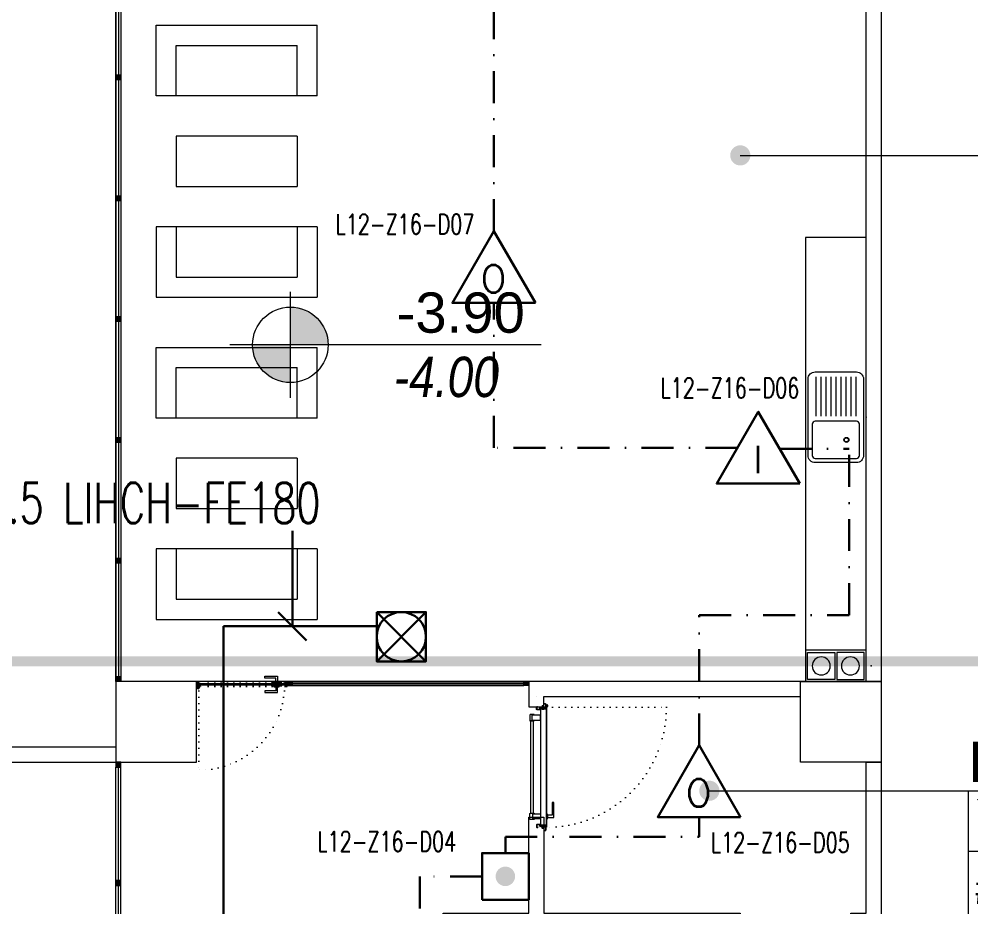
# Model space of a CAD drawing. Header units: metres. Extents: x -19121 to 152404, y -12107 to 29421.
# Drawn here: x 89964 to 90909, y 3056 to 3938 of the extents above; entities that cross this region are included whole.
import ezdxf
from ezdxf.enums import TextEntityAlignment as Align

# ---------------------------------------------------------------- set-up
doc = ezdxf.new("R2010")
doc.units = ezdxf.units.M
doc.header["$LTSCALE"] = 50
doc.header["$MEASUREMENT"] = 0
doc.linetypes.add('DASHDOT', pattern=[25.4, 12.7, -6.35, 0, -6.35])
doc.linetypes.add('DOT2', pattern=[0.125, 0, -0.125])
doc.layers.get('0').update_dxf_attribs({"color": 9, "lineweight": 9})
for name, color, linetype, lineweight in [('0 @ 1', 9, 'Continuous', 9), ('00', 9, 'Continuous', 9), ('01', 9, 'Continuous', 9), ('05', 9, 'Continuous', 9), ('06C', 9, 'Continuous', 9), ('06D', 9, 'Continuous', 9), ('07K', 9, 'Continuous', 9), ('10', 9, 'Continuous', 9), ('14', 9, 'Continuous', 9), ('15', 9, 'Continuous', 9), ('20', 9, 'DOT2', 9), ('21', 9, 'Continuous', 9), ('21_mahal200', 9, 'Continuous', 9), ('E-DEDEKTÖR NUMARALARI', 20, 'Continuous', 30), ('E-DUVAR TİPİ FLAŞÖR', 7, 'Continuous', 30), ('E-KABLO', 7, 'Continuous', 30), ('E-OPTİK DUMAN DEDEKTÖRÜ', 7, 'Continuous', 30), ('E-SABİT SICAKLIK DEDEKTÖRÜ', 7, 'Continuous', 30), ('E-YANGIN İHBAR BUTONU', 7, 'Continuous', 30), ('E-YAZI', 7, 'Continuous', 30)]:
    doc.layers.add(name, color=color, linetype=linetype, lineweight=lineweight)
doc.styles.add('Arial', font='arial.ttf', dxfattribs={"height": 2.5})
doc.styles.add('E-YAZI', font='txttw.shx', dxfattribs={"height": 200})
doc.styles.add('MuuM_TEXT-ITALIC', font='ARIALNI.TTF')
doc.styles.add('MuuM_TEXT-STANDART', font='ARIALN.TTF')
doc.dimstyles.new('MuuM_DIM200', dxfattribs={"dimscale": 20, "dimtxt": 2, "dimasz": 1, "dimexe": 1, "dimexo": 1, "dimgap": 1, "dimtad": 1, "dimdec": 1, "dimrnd": 0.5, "dimdsep": 46, "dimtxsty": 'MuuM_TEXT-STANDART', "dimblk": 'ARCHTICK', "dimcen": 0, "dimdle": 0.15, "dimclrd": 256, "dimclre": 256, "dimclrt": 256, "dimadec": 0, "dimazin": 0, "dimtfac": 5, "dimtdec": 1, "dimtix": 1, "dimtmove": 2, "dimatfit": 3, "dimldrblk": 'DOT', "dimfxl": 3, "dimfxlon": 1, "dimtolj": 1, "dimlwd": -1, "dimlwe": -1, "dimarcsym": 0})
pattern_1 = [(225, (-604.72494, -2171.82614), (-0.0883883476, 0.0883883476), []), (135, (-604.72494, -2171.82614), (0.0883883476, 0.0883883476), [])]

# ---------------------------------------------------------------- blocks, each defined once
blk = doc.blocks.new('100_SABİT SICAKLIK DEDEKTÖRÜ 085')
at = {"layer": 'E-SABİT SICAKLIK DEDEKTÖRÜ', "color": 4}
blk.add_lwpolyline([(2.059, 0), (0, 3.566), (-2.059, 0)], close=True, dxfattribs=at)
at = {"layer": 'E-SABİT SICAKLIK DEDEKTÖRÜ', "color": 3, "style": 'E-YAZI'}
blk.add_text('I', height=1.36, dxfattribs=at).set_placement((-0.022, 1.201), align=Align.MIDDLE)
blk = doc.blocks.new('100_OPTİK DUMAN DEDEKTÖRÜ 085')
at = {"layer": 'E-OPTİK DUMAN DEDEKTÖRÜ', "color": 4}
blk.add_lwpolyline([(2.059, 0), (0, 3.566), (-2.059, 0)], close=True, dxfattribs=at)
at = {"layer": 'E-OPTİK DUMAN DEDEKTÖRÜ', "color": 3, "style": 'E-YAZI'}
blk.add_text('O', height=1.36, dxfattribs=at).set_placement((-0.022, 1.201), align=Align.MIDDLE)
blk = doc.blocks.new('100_YANGIN İHBAR BUTONU 085')
at = {"layer": 'E-YANGIN İHBAR BUTONU', "color": 4}
blk.add_lwpolyline([(-1.16, -1.16), (-1.16, 1.16), (1.16, 1.16), (1.16, -1.16)], close=True, dxfattribs=at)
at = {"layer": 'E-YANGIN İHBAR BUTONU', "color": 3, "const_width": 0.483}
blk.add_lwpolyline([(-0.242, 0, 1), (0.242, 0, 1)], format="xyb", close=True, dxfattribs=at)
blk = doc.blocks.new('100_DUVAR TİPİ FLAŞÖR 085')
at = {"layer": 'E-DUVAR TİPİ FLAŞÖR', "color": 4}
blk.add_line((-1.224, 2.448), (1.224, 0), dxfattribs=at)
blk.add_lwpolyline([(-1.224, 0), (-1.224, 2.448), (1.224, 2.448), (1.224, 0)], close=True, dxfattribs=at)
blk.add_lwpolyline([(1.224, 2.448), (-1.224, 0)], dxfattribs=at)
blk.add_circle((0, 1.224), 1.224, dxfattribs=at)
blk = doc.blocks.new('p-kolon_80x80')
blk.add_lwpolyline([(-40, -40), (40, -40), (40, 40), (-40, 40)], close=True)
blk = doc.blocks.new('1.Bod.Ara.Sitatik Elk')
at = {"layer": '01'}
blk.add_blockref('p-kolon_80x80', (6100, -5390), dxfattribs=at)
at = {"layer": '01', "xscale": -1, "rotation": 180}
blk.add_blockref('p-kolon_80x80', (6780, -5390), dxfattribs=at)
blk = doc.blocks.new('_ArchTick')
at = {"color": 0, "linetype": 'ByBlock', "const_width": 0.15}
blk.add_lwpolyline([(-0.5, -0.5), (0.5, 0.5)], dxfattribs=at)
blk = doc.blocks.new('_Dot')
at = {"color": 0, "linetype": 'ByBlock', "lineweight": -2}
blk.add_line((-0.5, 0), (-1, 0), dxfattribs=at)
at = {"color": 0, "linetype": 'ByBlock', "const_width": 0.5}
blk.add_lwpolyline([(-0.25, 0, 1), (0.25, 0, 1)], format="xyb", close=True, dxfattribs=at)
blk = doc.blocks.new('0_roomno2')
blk.add_lwpolyline([(19.375, -10.5), (0, -10.5), (0, 0), (19.375, 0)], close=True)
for points in [[(0, -3), (19.375, -3)], [(8.125, -3), (8.125, -10.5)], [(11.875, -3), (11.875, -10.5)], [(15.625, -3), (15.625, -10.5)], [(0, -6.75), (8.125, -6.75)]]:
    blk.add_lwpolyline(points)
at = {"style": 'MuuM_TEXT-STANDART', "width": 0.6}
blk.add_text('H:', height=1.5, dxfattribs=at).set_placement((0.35, -8.608), align=Align.MIDDLE_LEFT)
at = {"style": 'Arial'}
blk.add_attdef('ODANO', (0, 1.17), '', height=2, dxfattribs=at)
blk.add_attdef('MEKANADI', text='', height=2, dxfattribs=at).set_placement((0.35, -3), align=Align.BOTTOM_LEFT)
at = {"style": 'MuuM_TEXT-STANDART', "width": 0.6}
for tag, p in [('YER01', (10, -4.5)), ('TAVAN01', (13.75, -4.5)), ('DUVAR01', (17.5, -4.5)), ('YER02', (10, -6.75)), ('TAVAN02', (13.75, -6.75)), ('DUVAR02', (17.5, -6.75)), ('YER03', (10, -9)), ('TAVAN03', (13.75, -9)), ('DUVAR03', (17.5, -9))]:
    blk.add_attdef(tag, text='', height=1.5, dxfattribs=at).set_placement(p, align=Align.MIDDLE_CENTER)
for tag, p in [('M2', (0.35, -4.875)), ('TEMIZTAVANYUKSEKLIGI', (1.8, -8.608))]:
    blk.add_attdef(tag, text='', height=1.5, dxfattribs=at).set_placement(p, align=Align.MIDDLE_LEFT)
blk = doc.blocks.new('*U19')
at = {"ltscale": 15}
for p, q in [((-25, 1), (-26, 0)), ((-25, -1), (-26, 0)), ((-23, 1), (-25, 1)), ((-23, 1), (-23, -2)), ((-21, -3), (-18, 3)), ((-21, -3), (-18, 3)), ((-20, -3), (-17, 3)), ((-20, -3), (-16, 3)), ((-18, -3), (-15, 3)), ((-18, -3), (-15, 3)), ((-18, 1), (-18, 2)), ((-17, -3), (-14, 3)), ((-17, -3), (-13, 3)), ((-17, 1), (-17, 2)), ((-15, -3), (-12, 3)), ((-15, -3), (-12, 3)), ((-15, 1), (-15, 2)), ((-14, -3), (-11, 3)), ((-14, -3), (-10, 3)), ((-14, 1), (-14, 2)), ((-12, -3), (-9, 3)), ((-12, -3), (-9, 3)), ((-12, 1), (-12, 2)), ((-11, -3), (-8, 3)), ((-11, -3), (-7, 3)), ((-11, 1), (-11, 2)), ((-9, -3), (-6, 3)), ((-9, -3), (-6, 3)), ((-9, 1), (-9, 2)), ((-8, -3), (-4, 3)), ((-8, -3), (-5, 3)), ((-8, 1), (-8, 2)), ((-6, -3), (-3, 3)), ((-6, -3), (-3, 3)), ((-6, 1), (-6, 2)), ((-5, -3), (-1, 3)), ((-5, -3), (-2, 3)), ((-5, 1), (-5, 2)), ((-3, 1), (-3, 2)), ((0, 4), (-2, 1)), ((-2, 1), (-2, 2)), ((0, 0), (-1, 0)), ((-25, -1), (-23, -2)), ((-9, -2), (-23, -2)), ((-21, -3), (-21, -2)), ((-20, -3), (-19, -2)), ((-20, -2), (-19, -2)), ((-19, -2), (-18, -2)), ((-18, -3), (-18, -2)), ((-17, -3), (-16, -2)), ((-17, -2), (-16, -2)), ((-16, -2), (-15, -2)), ((-15, -3), (-15, -2)), ((-14, -3), (-13, -2)), ((-14, -2), (-13, -2)), ((-13, -2), (-12, -2)), ((-12, -3), (-12, -2)), ((-11, -3), (-10, -2)), ((-11, -2), (-10, -2)), ((-10, -2), (-9, -2)), ((-9, -3), (-9, -2)), ((-8, -2), (-7, -2)), ((-8, -3), (-7, -2)), ((-7, -2), (-6, -2)), ((-6, -3), (-6, -2)), ((-5, -2), (-4, -2)), ((-5, -3), (-4, -2)), ((-4, -2), (-2, -2)), ((0, -4), (-2, -2)), ((0, 0), (-1, 0))]:
    blk.add_line(p, q, dxfattribs=at)
for p, q in [((-7, 1), (-23, 1)), ((-17, 1), (-19, 1)), ((-16, 1), (-17, 1)), ((-14, 1), (-16, 1)), ((-13, 1), (-14, 1)), ((-11, 1), (-13, 1)), ((-10, 1), (-11, 1)), ((-8, 1), (-10, 1)), ((-7, 1), (-8, 1)), ((-5, 1), (-7, 1)), ((-4, 1), (-5, 1)), ((-2, 1), (-4, 1)), ((-2, 1), (-2, 1)), ((0, 0), (0, 4)), ((-2, -2), (-2, -2)), ((0, 0), (0, -4))]:
    blk.add_line(p, q)
for centre, radius, start, end in [((-26, 4), 3.92, 274.361, 322.1025), ((-26, -4), 3.92, 37.8975, 85.639), ((-18, 3), 0.0971, 330.3204, 150.3204), ((-17, 3), 0.0971, 330.3204, 150.3204), ((-15, 3), 0.0971, 330.3204, 150.3204), ((-14, 3), 0.0971, 330.3204, 150.3204), ((-12, 3), 0.0971, 330.3204, 150.3204), ((-11, 3), 0.0971, 330.3204, 150.3204), ((-9, 3), 0.0971, 330.3204, 150.3204), ((-8, 3), 0.0971, 330.3204, 150.3204), ((-6, 3), 0.0971, 330.3204, 150.3204), ((-5, 3), 0.0971, 330.3204, 150.3204), ((-3, 3), 0.0971, 330.3204, 150.3204), ((-2, 3), 0.0971, 330.3204, 150.3204), ((-1, 0), 0.486, 90, 270), ((0, 4), 0.25, 0, 150.0864), ((-21, -3), 0.0971, 150.3204, 330.3204), ((-20, -3), 0.0971, 150.3204, 330.3204), ((-18, -3), 0.0971, 150.3204, 330.3204), ((-17, -3), 0.0971, 150.3204, 330.3204), ((-15, -3), 0.0971, 150.3204, 330.3204), ((-14, -3), 0.0971, 150.3204, 330.3204), ((-12, -3), 0.0971, 150.3204, 330.3204), ((-11, -3), 0.0971, 150.3204, 330.3204), ((-9, -3), 0.0971, 150.3204, 330.3204), ((-8, -3), 0.0971, 150.3204, 330.3204), ((-6, -3), 0.0971, 150.3204, 330.3204), ((-5, -3), 0.0971, 150.3204, 330.3204), ((0, -4), 0.25, 209.9136, 0)]:
    blk.add_arc(centre, radius, start, end, dxfattribs=at)
blk = doc.blocks.new('conta')
at = {"ltscale": 10}
for p, q in [((-2649.9, 5345.5), (-2649.8, 5345.6)), ((-2649.9, 5344.5), (-2649.8, 5344.3)), ((-2649.8, 5344.3), (-2649.7, 5344.3)), ((-2649.7, 5345.4), (-2649.3, 5345.4)), ((-2649.2, 5345.4), (-2649.1, 5345.5)), ((-2649, 5344), (-2648.8, 5343.8)), ((-2648.9, 5344.1), (-2648.7, 5343.9)), ((-2648.8, 5345.1), (-2648.6, 5345.3)), ((-2648.8, 5344.9), (-2648.6, 5345.2)), ((-2648.7, 5343.8), (-2648.7, 5343.8)), ((-2648.6, 5345.3), (-2648.6, 5345.3))]:
    blk.add_line(p, q, dxfattribs=at)
for centre, radius, start, end in [((-2649.8, 5345.5), 0.05, 140.6345, 188.9372), ((-2653, 5345), 3.19, 350.4674, 8.9372), ((-2649.9, 5344.5), 0.02, 170.4674, 213.7451), ((-2649.7, 5345.6), 0.0696, 22.2428, 159.258), ((-2650.9, 5345), 1.24, 340.3382, 16.7772), ((-2649.7, 5344.6), 0.03, 160.3382, 273.2666), ((-2649.7, 5345.4), 0.03, 90, 196.7772), ((-2649.6, 5341.5), 3.01, 80.4362, 93.2666), ((-2649.3, 5345.5), 0.05, 270, 303.0062), ((-2649.2, 5344.1), 0.231, 353.9571, 81.9004), ((-2649.1, 5345.5), 0.03, 4.7972, 123.0062), ((-2649.1, 5344.5), 0.03, 260.4362, 338.7066), ((-2651.2, 5344.8), 2.33, 7.5897, 18.7951), ((-2649, 5345.6), 0.05, 18.7951, 42.1429), ((-2650.2, 5345), 1.27, 338.7066, 23.0418), ((-2648.9, 5344.1), 0.1, 173.9571, 217.2653), ((-2648.8, 5345.1), 0.05, 187.5897, 322.7347), ((-2658.2, 5345.2), 9.36, 353.6857, 357.8537), ((-2648.8, 5344.2), 0.1, 173.6857, 217.2653), ((-2648.8, 5344.8), 0.05, 142.7347, 180.2669), ((-2648.7, 5343.8), 0.05, 217.2653, 307.2653), ((-2648.7, 5343.8), 0.05, 307.2653, 37.2653), ((-2648.6, 5345.3), 0.05, 52.7347, 142.7347), ((-2648.6, 5345.3), 0.05, 322.7347, 52.7347)]:
    blk.add_arc(centre, radius, start, end, dxfattribs=at)
for points, knots in [([(-2649, 5345.6), (-2649, 5345.6), (-2649.1, 5345.7), (-2649.2, 5345.4), (-2649.3, 5345.7), (-2649.4, 5345.5), (-2649.5, 5345.7), (-2649.6, 5345.5), (-2649.7, 5345.6), (-2649.7, 5345.6)], [0.0086373, 0.0086373, 0.0086373, 0.0086373, 0.1097304, 0.3133405, 0.4430081, 0.5658764, 0.7165186, 0.8527974, 0.9648495, 0.9648495, 0.9648495, 0.9648495]), ([(-2649.7, 5344.3), (-2649.7, 5344.3), (-2649.7, 5344.5), (-2649.6, 5344.3), (-2649.3, 5344.4), (-2649.2, 5344.4), (-2649.2, 5344.4)], [0, 0, 0, 0, 0.1008757, 0.3841126, 0.5436166, 0.6906785, 0.6906785, 0.6906785, 0.6906785])]:
    blk.add_open_spline(points, degree=3, knots=knots, dxfattribs=at)
blk = doc.blocks.new('p-yn_sackasa')
at = {"layer": '10', "linetype": 'Continuous'}
for p, q in [((-2.19, 0), (-2.19, -0.15)), ((0, 6.16), (0, 6.9)), ((0.01, 6.9), (0.01, 6.15)), ((0.14, 6.9), (0.14, 6.16)), ((0.15, 6.9), (0.15, 6.16)), ((2.69, 7.16), (0.26, 7.16)), ((2.69, 7.15), (0.26, 7.15)), ((2.69, 7.02), (0.26, 7.02)), ((0.26, 7.01), (2.69, 7.01)), ((0.26, 6.05), (0.76, 6.05)), ((0.75, 6.04), (0.26, 6.04)), ((0.26, 5.91), (0.75, 5.91)), ((0.76, 5.9), (0.26, 5.9)), ((0.67, -0.71), (0.67, 2.27)), ((0.69, -0.71), (0.69, 2.27)), ((0.75, 5.91), (0.75, 6.04)), ((0.76, 5.9), (0.76, 6.05)), ((0.81, -0.71), (0.81, 2.27)), ((0.83, -0.71), (0.83, 2.27)), ((0.92, 2.33), (0.95, 2.32)), ((0.93, 2.34), (0.95, 2.33)), ((1.01, 2.46), (0.99, 2.47)), ((0.99, 2.46), (1.01, 2.45)), ((1.11, 2.52), (1.11, 3.73)), ((1.12, 2.52), (1.12, 3.73)), ((1.25, 3.73), (1.25, 2.52)), ((1.26, 2.52), (1.26, 3.73)), ((1.37, 3.98), (2.49, 3.98)), ((2.49, 3.97), (1.37, 3.97)), ((1.37, 3.84), (2.49, 3.84)), ((2.49, 3.83), (1.37, 3.83)), ((2.6, 3.69), (2.5, 3.36)), ((2.51, 3.35), (2.61, 3.69)), ((2.73, 3.65), (2.63, 3.32)), ((2.74, 3.64), (2.64, 3.31)), ((2.8, 3.29), (2.8, 6.9)), ((2.81, 3.29), (2.81, 6.9)), ((2.94, 3.29), (2.94, 6.9)), ((2.95, 3.29), (2.95, 6.9)), ((-2.95, -0.25), (-2.95, -1.75)), ((-2.94, -1.75), (-2.94, -0.25)), ((-2.81, -0.25), (-2.81, -1.75)), ((-2.8, -0.25), (-2.8, -1.75)), ((-2.19, 0), (-2.7, 0)), ((-2.2, -0.01), (-2.7, -0.01)), ((-2.2, -0.14), (-2.7, -0.14)), ((-2.19, -0.15), (-2.7, -0.15)), ((1.01, -1.85), (-2.7, -1.85)), ((1.01, -1.86), (-2.7, -1.86)), ((-2.7, -1.99), (1.01, -1.99)), ((1.01, -2), (-2.7, -2)), ((-2.2, -0.14), (-2.2, -0.01)), ((0.92, -0.77), (0.95, -0.76)), ((0.93, -0.78), (0.95, -0.77)), ((0.99, -0.89), (1.01, -0.88)), ((1.01, -0.89), (0.99, -0.91)), ((1.11, -0.96), (1.11, -1.75)), ((1.12, -0.96), (1.12, -1.75)), ((1.25, -0.96), (1.25, -1.75)), ((1.26, -0.96), (1.26, -1.75))]:
    blk.add_line(p, q, dxfattribs=at)
for points in [[(0.15, 2.14), (0.67, 2.14), (0.67, -0.54), (0.15, -0.54)], [(0.15, 2.14), (0.41, 2.14), (0.41, -0.54), (0.15, -0.54)]]:
    blk.add_lwpolyline(points, close=True, dxfattribs=at)
for centre, radius, start, end in [((0.26, 6.9), 0.261, 90, 180), ((0.26, 6.16), 0.261, 180, 270), ((0.26, 6.9), 0.249, 90, 180), ((0.26, 6.16), 0.249, 181.34499, 271.35021), ((0.26, 6.9), 0.122, 90, 180), ((0.26, 6.16), 0.122, 180, 270), ((0.26, 6.9), 0.11, 90, 180), ((0.26, 6.16), 0.11, 180, 270), ((0.89, 2.27), 0.219, 63.21528, 180), ((0.89, 2.27), 0.206, 63.21689, 180), ((0.89, 2.27), 0.0801, 63.21502, 180), ((0.89, 2.27), 0.0674, 63.21445, 180), ((1.04, 2.52), 0.206, 243.2197, 0), ((1.04, 2.52), 0.219, 243.21479, 0), ((1.04, 2.52), 0.0801, 243.22028, 0), ((1.04, 2.52), 0.0674, 243.21287, 0), ((1.37, 3.73), 0.253, 90, 180), ((1.37, 3.73), 0.24, 90, 180), ((1.37, 3.73), 0.114, 90, 180), ((1.37, 3.73), 0.101, 90, 180), ((2.49, 3.72), 0.261, 342.86025, 90), ((2.49, 3.72), 0.249, 342.86129, 90), ((2.49, 3.72), 0.122, 342.86074, 90), ((2.49, 3.72), 0.11, 342.86215, 90), ((2.72, 3.29), 0.232, 162.8601, 0), ((2.72, 3.29), 0.219, 162.86127, 0), ((2.72, 3.29), 0.0927, 162.86053, 0), ((2.72, 3.29), 0.0801, 162.86241, 0), ((2.69, 6.9), 0.261, 0, 90), ((2.69, 6.9), 0.249, 0, 90), ((2.69, 6.9), 0.122, 0, 90), ((2.69, 6.9), 0.11, 0, 90), ((-2.7, -0.25), 0.253, 90, 180), ((-2.7, -1.75), 0.253, 180, 270), ((-2.7, -0.25), 0.24, 90, 180), ((-2.7, -1.75), 0.24, 180, 270), ((-2.7, -0.25), 0.114, 90, 180), ((-2.7, -1.75), 0.114, 180, 270), ((-2.7, -0.25), 0.101, 90, 180), ((-2.7, -1.75), 0.101, 180, 270), ((0.89, -0.71), 0.219, 180, 296.78496), ((0.89, -0.71), 0.206, 180, 296.78515), ((0.89, -0.71), 0.0801, 180, 296.78498), ((0.89, -0.71), 0.0674, 180, 180.52454), ((0.89, -0.71), 0.0674, 180, 296.78713), ((1.04, -0.96), 0.219, 0, 116.78545), ((1.04, -0.96), 0.206, 0, 116.78362), ((1.04, -0.96), 0.0801, 0, 116.78105), ((1.04, -0.96), 0.0674, 0, 116.78713), ((1.01, -1.75), 0.114, 270, 0), ((1.01, -1.75), 0.24, 270, 0), ((1.01, -1.75), 0.101, 270, 0), ((1.01, -1.75), 0.253, 270, 0)]:
    blk.add_arc(centre, radius, start, end, dxfattribs=at)
at = {"layer": '10', "xscale": 0.0842696629213483, "yscale": 0.0842696629213483, "zscale": 0.0842696629213483}
blk.add_blockref('*U19', (0.95, 1.35), dxfattribs=at)
at = {"layer": '14', "xscale": -0.7887640449438696, "yscale": 0.7887640449438696, "zscale": 0.7887640449438204, "rotation": 90}
blk.add_blockref('conta', (4217.78, -2086.42), dxfattribs=at)
blk = doc.blocks.new('*U372')
at = {"layer": '06D'}
for points in [[(8.5, 9.56), (7.87, 9.56), (7.87, 13.56, -0.414214), (8.25, 13.93), (13.75, 13.93, -0.414214), (14.12, 13.56), (14.12, 9.56), (13.5, 9.56)], [(111.5, 9.56), (112.12, 9.56), (112.12, 13.56, 0.414214), (111.75, 13.93), (106.25, 13.93, 0.414214), (105.87, 13.56), (105.87, 9.56), (106.5, 9.56)]]:
    blk.add_lwpolyline(points, format="xyb", dxfattribs=at)
for points in [[(8.5, 12.06), (13.5, 12.06), (13.5, 3.44), (8.5, 3.44)], [(14.12, 13.31), (105.87, 13.31), (105.87, 10.18), (14.12, 10.18)], [(111.5, 10.94), (106.5, 10.94), (106.5, 3.44), (111.5, 3.44)]]:
    blk.add_lwpolyline(points, close=True, dxfattribs=at)
for points in [[(110.12, -3.81), (110.12, -10.06), (95.12, -10.06), (95.12, -8.19), (107.87, -8.19), (107.87, -8.19), (107.87, -3.81), (110.12, -3.81)], [(111.2, -2.56), (111.2, -3.81), (106.8, -3.81), (106.8, -2.56), (111.2, -2.56)]]:
    blk.add_lwpolyline(points, dxfattribs=at)
at = {"layer": '10', "ltscale": 10}
for p, q in [((2, 1.51), (1, 1.51)), ((2, 1.31), (1, 1.31)), ((1, 0.91), (2, 0.26)), ((2, 0.26), (2, 1.76)), ((2, 1.76), (2.3, 1.76)), ((2, -0.17), (2, 0.26)), ((2.3, -2.19), (2.3, 3.34)), ((2.3, 1.76), (2.3, 0.26)), ((2.3, 0.26), (2.3, -0.17)), ((2.4, 3.44), (117.6, 3.44)), ((2.45, -2.29), (2.45, 3.24)), ((2.5, 3.29), (117.5, 3.29)), ((117.55, -2.29), (117.55, 3.24)), ((117.7, -2.19), (117.7, 3.34)), ((117.7, 1.76), (118, 1.76)), ((117.7, 1.33), (117.7, 1.76)), ((117.7, 1.76), (118, 1.76)), ((117.7, 1.33), (117.7, 1.76)), ((117.7, -0.17), (117.7, 1.33)), ((117.7, -0.17), (117.7, 1.33)), ((118, 1.76), (118, 1.33)), ((118, 1.76), (118, 1.33)), ((118, 1.33), (118, -0.17)), ((119, 0.68), (118, 1.33)), ((118, 1.33), (118, -0.17)), ((119, 0.68), (118, 1.33)), ((118, 0.28), (119, 0.28)), ((118, 0.28), (119, 0.28)), ((118, 0.08), (119, 0.08)), ((118, 0.08), (119, 0.08)), ((-1.6, -2.73), (-1.73, -2.62)), ((-1.6, -2.73), (-1.73, -2.62)), ((-1.22, -2.16), (-1.22, -2.29)), ((-1.22, -2.16), (-1.05, -2.16)), ((-1.22, -2.16), (-1.22, -2.29)), ((-1.22, -2.16), (-1.05, -2.16)), ((-1.05, -2), (-1.05, -2.43)), ((-1.05, -2), (-1.05, -2.43)), ((-0.84, -2), (-0.84, -2.43)), ((-0.84, -2), (-0.84, -2.43)), ((0.3, -2.46), (0.3, -2.34)), ((0.4, -2.24), (2.25, -2.24)), ((0.4, -2.56), (119.6, -2.56)), ((0.45, -2.41), (0.45, -2.39)), ((0.45, -2.39), (2.35, -2.39)), ((0.45, -2.41), (119.54, -2.41)), ((2.3, -0.17), (2, -0.17)), ((119.54, -2.39), (117.65, -2.39)), ((118, -0.17), (117.7, -0.17)), ((118, -0.17), (117.7, -0.17)), ((119.6, -2.24), (117.75, -2.24)), ((119.55, -2.41), (119.55, -2.39)), ((119.7, -2.46), (119.7, -2.34))]:
    blk.add_line(p, q, dxfattribs=at)
blk.add_circle((-0.95, -3.26), 0.843, dxfattribs=at)
blk.add_circle((-0.95, -3.26), 0.843, dxfattribs=at)
for centre, radius, start, end in [((2.4, 3.34), 0.1, 90, 180), ((2.5, 3.24), 0.05, 90, 180), ((117.56, 3.3), 0.141, 14.92708, 75.07292), ((-0.95, -3.26), 1.01, 105.71386, 140.5908), ((-0.95, -3.26), 1.01, 105.71386, 140.5908), ((-0.42, -2.26), 0.428, 142.37905, 203.64803), ((-0.42, -2.26), 0.428, 142.37905, 203.64803), ((-0.42, -2.26), 0.302, 119.96851, 254.44758), ((-0.42, -2.26), 0.302, 119.96851, 254.44758), ((0.4, -2.34), 0.1, 90, 180), ((0.4, -2.46), 0.1, 180, 270), ((0.45, -2.39), 0.005, 90, 180), ((0.45, -2.41), 0.005, 180, 270), ((2.25, -2.19), 0.05, 270, 0), ((2.35, -2.29), 0.1, 270, 0), ((117.65, -2.29), 0.1, 180, 270), ((117.75, -2.19), 0.05, 180, 270), ((119.54, -2.39), 0.005, 0, 90), ((119.54, -2.41), 0.005, 270, 360), ((119.6, -2.34), 0.1, 0, 90), ((119.6, -2.46), 0.1, 270, 0)]:
    blk.add_arc(centre, radius, start, end, dxfattribs=at)
at = {"layer": '20'}
blk.add_lwpolyline([(0.3, -2.4), (0.3, -121.8, 0.414214), (119.7, -2.4, -1)], format="xyb", dxfattribs=at)
blk.add_blockref('p-yn_sackasa', (0, 0))
at = {"xscale": -1}
blk.add_blockref('p-yn_sackasa', (120, 0), dxfattribs=at)
blk = doc.blocks.new('0_elevationtarget-p-bk')
h = blk.add_hatch(color=250)
h.paths.add_polyline_path([(1.875, 0, 0.414214), (0, 1.875), (0, 0)])
h.paths.add_polyline_path([(0, 0), (-1.875, 0, 0.414214), (0, -1.875)])
blk.add_line((0, -2.625), (0, 2.625))
blk.add_lwpolyline([(12.453, 0), (-3, 0)])
blk.add_circle((0, 0), 1.875)
at = {"style": 'Arial'}
blk.add_attdef('BITMISKOT', text='', height=2, dxfattribs=at).set_placement((4.5, 0), align=Align.BOTTOM_LEFT)
at = {"style": 'MuuM_TEXT-ITALIC'}
blk.add_attdef('FINISHINGFLOORLEVEL', text='', height=2, dxfattribs=at).set_placement((4.5, -0.592), align=Align.TOP_LEFT)
blk = doc.blocks.new('prf-10x10')
blk.add_lwpolyline([(-5, -5), (5, -5), (5, 5), (-5, 5)], close=True)
at = {"color": 255}
blk.add_solid([(-5, -5), (5, -5), (-5, 5), (5, 5)], dxfattribs=at)
at = {"layer": '10'}
blk.add_point((0, 0), dxfattribs=at)
blk = doc.blocks.new('p-dog-ser-720')
at = {"layer": '06D'}
for points in [[(0, 0), (0, 715)], [(5, 0), (5, 715)]]:
    blk.add_lwpolyline(points, dxfattribs=at)
at = {"layer": '15'}
blk.add_lwpolyline([(2.5, 0), (2.5, 715)], dxfattribs=at)
at = {"layer": '10', "xscale": 0.5, "yscale": 0.5, "rotation": 180}
for p in [(2.5, 717.5), (2.5, 600), (2.5, 480), (2.5, 360), (2.5, 240), (2.5, 120), (2.5, 2.5)]:
    blk.add_blockref('prf-10x10', p, dxfattribs=at)
blk = doc.blocks.new('p-tef_porsche')
at = {"linetype": 'Continuous', "lineweight": 13}
for p, q in [((-160, -80), (-160, 80)), ((-90, 80), (-160, 80)), ((-90, 80), (-90, -80)), ((40, 80), (40, -80)), ((40, 80), (110, 80)), ((110, -80), (110, 80)), ((-140, -60), (-140, 60)), ((-90, 60), (-140, 60)), ((-50, -60), (-50, 60)), ((0, 60), (-50, 60)), ((0, 60), (0, -60)), ((40, 60), (90, 60)), ((90, -60), (90, 60)), ((-90, -60), (-140, -60)), ((0, -60), (-50, -60)), ((40, -60), (90, -60)), ((-90, -80), (-160, -80)), ((40, -80), (110, -80))]:
    blk.add_line(p, q, dxfattribs=at)
blk = doc.blocks.new('m-mu-ocak01-p')
for points in [[(-16.5, 5), (-16.5, 65), (14.5, 65), (14.5, 5)], [(12.5, 36), (12.5, 63), (-14.5, 63), (-14.5, 36)], [(12.5, 34), (12.5, 7), (-14.5, 7), (-14.5, 34)]]:
    blk.add_lwpolyline(points, close=True)
for centre in [(-1, 49.5), (-1, 20.5)]:
    blk.add_circle(centre, 9)
blk.add_point((-1, 0))
blk = doc.blocks.new('m-mu-evye01-p')
for points in [[(-45, 9.5), (-45, 50.5, -0.414214), (-38, 57.5), (38, 57.5, -0.414214), (45, 50.5), (45, 9.5, -0.414214), (38, 2.5), (-38, 2.5, -0.414214)], [(-4, 9.5), (-4, 50.5, 0.414214), (-7, 53.5), (-38, 53.5, 0.414214), (-41, 50.5), (-41, 9.5, 0.414214), (-38, 6.5), (-7, 6.5, 0.414214)]]:
    blk.add_lwpolyline(points, format="xyb", close=True)
for points in [[(40, 50), (1, 50)], [(40, 45), (1, 45)], [(40, 40), (1, 40)], [(40, 35), (1, 35)], [(40, 30), (1, 30)], [(40, 25), (1, 25)], [(40, 20), (1, 20)], [(40, 15), (1, 15)], [(40, 10), (1, 10)]]:
    blk.add_lwpolyline(points)
for radius in [2.5, 2]:
    blk.add_circle((-22.5, 19.5), radius)
blk.add_point((0, 0))
blk = doc.blocks.new('g-kapı kolu-p')
for points in [[(-5, 0.5), (5, 0.5), (5, 1.5), (-5, 1.5)], [(-2.65, 1.5), (2.65, 1.5), (2.65, 2.41), (-2.65, 2.41)], [(-5, -1.5), (5, -1.5), (5, -0.5), (-5, -0.5)], [(-2.65, -1.5), (2.65, -1.5), (2.65, -2.41), (-2.65, -2.41)]]:
    blk.add_lwpolyline(points, close=True)
for points in [[(11.85, 8.21), (-0.95, 8.21), (-0.95, 2.41), (0.95, 2.41), (0.95, 6.31), (11.85, 6.31), (11.85, 8.21)], [(11.85, -8.21), (-0.95, -8.21), (-0.95, -2.41), (0.95, -2.41), (0.95, -6.31), (11.85, -6.31), (11.85, -8.21)]]:
    blk.add_lwpolyline(points)
blk = doc.blocks.new('k-cambölme-kapı-p')
at = {"layer": '10'}
h = blk.add_hatch(dxfattribs=at)
h.set_pattern_fill('NET', color=256, angle=135, style=0)
h.set_pattern_definition([(135, (3753.7029, 560.85184), (-0.0883883476, -0.0883883476), []), (225, (3753.7029, 560.85184), (0.0883883476, -0.0883883476), [])])
h.paths.add_polyline_path([(2.08, -0.06), (2.08, 0.02), (2.07, 0.04), (2.05, 0.07), (2.01, 0.09), (1.98, 0.1), (1.97, 0.1), (1.97, -0.29), (1.94, -0.29), (1.94, -0.43), (1.88, -0.49), (1.67, -0.49), (1.82, -0.29), (1.73, -0.29), (1.53, -0.5), (1.44, -0.5), (1.62, -0.32), (1.62, -0.29), (1.51, -0.29), (1.34, -0.42), (1.32, -0.44), (1.3, -0.48), (1.29, -0.51), (1.26, -0.57), (1.26, -0.31), (1.32, -0.29), (1.23, -0.29), (1.23, -0.53), (1.23, -0.59), (1.24, -0.62), (1.26, -0.64), (3.47, -0.64), (3.47, -0.58), (3.38, -0.35), (3.38, -0.3), (3.42, -0.25), (3.42, -0.2), (3.38, -0.16), (2.73, -0.16), (2.74, -0.2), (2.91, -0.2, -1), (2.91, -0.25)])
h.paths.add_polyline_path([(2.05, -0.18), (2.05, -0.21), (2.08, -0.23), (2.11, -0.24), (2.15, -0.25), (2.95, -0.27), (2.92, -0.29), (2.55, -0.29), (2.54, -0.31), (2.52, -0.33), (2.5, -0.34), (2.48, -0.34), (2.46, -0.34), (2.44, -0.32), (2.42, -0.3), (2.08, -0.3), (1.99, -0.11), (1.99, -0.07), (2.05, -0.07)], flags=16)
h.paths.add_polyline_path([(2.41, -0.34), (2.51, -0.5), (2.08, -0.5), (2.08, -0.34)], flags=16)
h.paths.add_polyline_path([(2.55, -0.33), (2.89, -0.33), (2.94, -0.33), (3.28, -0.34, 0.166992), (3.34, -0.55), (2.72, -0.55), (2.55, -0.36)], flags=16)
h.paths.add_polyline_path([(3.02, -0.22), (3.02, -0.2), (3.33, -0.2, 0.10606), (3.29, -0.33), (3.01, -0.27)], flags=16)
h = blk.add_hatch(dxfattribs=at)
h.set_pattern_fill('NET', color=256, angle=135, style=0)
h.set_pattern_definition([(45, (474.94443, 2280.71206), (0.0883883476, -0.0883883476), []), (315, (474.94443, 2280.71206), (-0.0883883476, -0.0883883476), [])])
h.paths.add_polyline_path([(87.27, -0.16), (87.26, -0.2), (87.09, -0.2, 1), (87.09, -0.25), (87.92, -0.25), (87.92, -0.01), (87.93, 0.03), (87.96, 0.05), (88, 0.07), (88.03, 0.07), (88.03, -0.29), (88.06, -0.29), (88.06, -0.43), (88.12, -0.49), (88.33, -0.49), (88.18, -0.29), (88.27, -0.29), (88.47, -0.5), (88.56, -0.5), (88.38, -0.32), (88.38, -0.29), (88.49, -0.29), (88.66, -0.42), (88.68, -0.44), (88.7, -0.48), (88.71, -0.51), (88.74, -0.57), (88.74, -0.31), (88.68, -0.29), (88.77, -0.29), (88.77, -0.53), (88.77, -0.59), (88.76, -0.62), (88.74, -0.64), (86.53, -0.64), (86.53, -0.58), (86.62, -0.35), (86.62, -0.3), (86.58, -0.25), (86.58, -0.2), (86.62, -0.16)])
h.paths.add_polyline_path([(87.28, -0.55), (87.45, -0.36), (87.45, -0.33), (87.11, -0.33), (87.06, -0.33), (87.03, -0.31), (86.99, -0.27), (86.98, -0.22), (86.98, -0.2), (86.67, -0.2, -0.292264), (86.66, -0.55)], flags=16)
h.paths.add_polyline_path([(87.48, -0.51), (87.59, -0.51), (87.53, -0.43)], flags=16)
h.paths.add_polyline_path([(87.56, -0.4), (87.69, -0.5), (87.92, -0.5), (87.92, -0.34), (87.59, -0.34)], flags=16)
h.paths.add_polyline_path([(87.62, -0.53), (87.71, -0.62), (87.71, -0.53)], flags=16)
for points in [[(1.97, -0.29), (1.97, 2.13), (2.05, 2.13), (2.05, 2.28, 0.414214), (1.89, 2.44), (0.08, 2.44, 0.414214), (0, 2.36), (0, -2.36, 0.414214), (0.08, -2.44), (2.05, -2.44), (2.05, -2.25), (2.05, -2.23), (2.05, -2.23), (2.05, -2.23), (2.05, -2.23), (2.05, -2.23), (2.05, -0.89)], [(88.03, -0.29), (88.03, 2.13), (87.95, 2.13), (87.95, 2.28, -0.414214), (88.11, 2.44), (89.92, 2.44, -0.414214), (90, 2.36), (90, -2.36, -0.414214), (89.92, -2.44), (87.95, -2.44), (87.95, -2.25), (87.95, -2.23), (87.95, -2.23), (87.95, -2.23), (87.95, -2.23), (87.95, -2.23), (87.95, -0.89)], [(1.51, -0.29), (1.34, -0.42), (1.32, -0.44), (1.3, -0.48), (1.29, -0.51), (1.26, -0.57), (1.26, -0.31), (1.32, -0.29), (1.23, -0.29), (1.23, -0.53), (1.23, -0.59), (1.24, -0.62), (1.26, -0.64), (3.47, -0.64), (3.47, -0.58), (3.38, -0.35), (3.38, -0.3), (3.42, -0.25), (3.42, -0.2), (3.38, -0.16), (2.73, -0.16), (2.74, -0.2), (2.91, -0.2, -1), (2.91, -0.25, -1)], [(88.49, -0.29), (88.66, -0.42), (88.68, -0.44), (88.7, -0.48), (88.71, -0.51), (88.74, -0.57), (88.74, -0.31), (88.68, -0.29), (88.77, -0.29), (88.77, -0.53), (88.77, -0.59), (88.76, -0.62), (88.74, -0.64), (86.53, -0.64), (86.53, -0.58), (86.62, -0.35), (86.62, -0.3), (86.58, -0.25), (86.58, -0.2), (86.62, -0.16), (87.27, -0.16), (87.26, -0.2), (87.09, -0.2, 1), (87.09, -0.25, 1)], [(86.66, -0.55), (87.28, -0.55), (87.45, -0.36), (87.45, -0.33), (87.11, -0.33), (87.06, -0.33), (87.03, -0.31), (86.99, -0.27), (86.98, -0.22), (86.98, -0.2), (86.67, -0.2, 1)]]:
    blk.add_lwpolyline(points, format="xyb", dxfattribs=at)
for points in [[(1.82, 2.27), (0.16, 2.27), (0.16, 2.03), (0.38, 2.03), (0.38, 1.92), (0.22, 1.92), (0.22, 1.16), (0.35, 1.16), (0.35, -0.41), (0.22, -0.41), (0.22, -1.23), (0.36, -1.23), (0.36, -1.38), (0.16, -1.38), (0.16, -2.24), (1.82, -2.24), (1.82, -1.72), (1.62, -1.72), (1.62, -1.58), (1.82, -1.58), (1.82, -1.37), (1.61, -1.37), (1.61, -1.24), (1.74, -1.24), (1.74, -0.85), (1.06, -0.85), (1.06, -0.13), (1.5, -0.13), (1.5, 1.92), (1.57, 2.03), (1.82, 2.03), (1.82, 2.27)], [(0.69, 3.63), (0.69, 2.44)], [(0.69, 2.27), (0.69, -0.24), (1.06, -0.24)], [(1.06, 2.44), (1.06, 2.86)], [(1.06, -0.13), (1.06, 2.27)], [(1.5, 1.92), (1.06, 1.92)], [(1.17, 1.92), (1.17, -0.13)], [(2.91, -0.25), (2.08, -0.06), (2.08, 0.02), (2.07, 0.04), (2.05, 0.07), (2.01, 0.09), (1.98, 0.1), (1.97, 0.1)], [(3.84, 0.88), (2.63, 3.22)], [(4.07, 1.27), (2.67, 3.99)], [(8.14, 0.88), (8.14, 1.27), (4.07, 1.27)], [(5.3, 0.88), (5.3, -0.16)], [(5.5, 1.27), (5.77, 0.97), (5.77, 0.88)], [(5.59, 0.88), (5.59, -0.16)], [(6.76, 1.27), (6.49, 0.97), (6.49, 0.88)], [(6.67, 0.88), (6.67, -0.16)], [(6.96, 0.88), (6.96, -0.16)], [(87.09, -0.25), (87.92, -0.25), (87.92, -0.01), (87.93, 0.03), (87.96, 0.05), (88, 0.07), (88.03, 0.07)], [(88.18, 2.27), (89.84, 2.27), (89.84, 2.03), (89.62, 2.03), (89.62, 1.92), (89.78, 1.92), (89.78, 1.16), (89.65, 1.16), (89.65, -0.41), (89.78, -0.41), (89.78, -1.23), (89.64, -1.23), (89.64, -1.38), (89.84, -1.38), (89.84, -2.24), (88.18, -2.24), (88.18, -1.72), (88.38, -1.72), (88.38, -1.58), (88.18, -1.58), (88.18, -1.37), (88.39, -1.37), (88.39, -1.24), (88.26, -1.24), (88.26, -0.85), (88.94, -0.85), (88.94, -0.13), (88.5, -0.13), (88.5, 1.92), (88.43, 2.03), (88.18, 2.03), (88.18, 2.27)], [(2.05, -0.89), (3.59, -0.89), (3.59, -0.64), (1.23, -0.64), (1.23, -0.29), (1.97, -0.29)], [(1.62, -0.29), (1.62, -0.32), (1.44, -0.5), (1.53, -0.5), (1.73, -0.29)], [(1.82, -0.29), (1.67, -0.49), (1.88, -0.49), (1.94, -0.43), (1.94, -0.29)], [(3.34, -0.55), (2.72, -0.55), (2.55, -0.36), (2.55, -0.33), (2.89, -0.33), (2.94, -0.33)], [(3.28, -0.34), (3.28, -0.34), (2.94, -0.33)], [(3.01, -0.27), (3.02, -0.22), (3.02, -0.2), (3.33, -0.2)], [(3.01, -0.27), (3.29, -0.33), (3.29, -0.33)], [(4.06, -0.16), (4.06, -0.55), (8.14, -0.55)], [(8.14, -0.55), (8.14, -0.16)], [(87.95, -0.89), (86.41, -0.89), (86.41, -0.64), (88.77, -0.64), (88.77, -0.29), (88.03, -0.29)], [(87.59, -0.51), (87.53, -0.43), (87.48, -0.51), (87.59, -0.51)], [(88.18, -0.29), (88.33, -0.49), (88.12, -0.49), (88.06, -0.43), (88.06, -0.29)], [(88.38, -0.29), (88.38, -0.32), (88.56, -0.5), (88.47, -0.5), (88.27, -0.29)]]:
    blk.add_lwpolyline(points, dxfattribs=at)
at = {"layer": '10', "linetype": 'DASHDOT', "ltscale": 0.05}
for points in [[(3.22, 3.63), (0.2, 3.63)], [(1.71, 2.14), (1.71, 4.9)], [(6.13, 1.44), (6.13, -0.55)]]:
    blk.add_lwpolyline(points, dxfattribs=at)
at = {"layer": '10'}
for points in [[(1.99, -0.07), (2.05, -0.07), (2.05, -0.18), (2.05, -0.21), (2.08, -0.23), (2.11, -0.24), (2.15, -0.25), (2.95, -0.27), (2.92, -0.29), (2.55, -0.29), (2.54, -0.31), (2.52, -0.33), (2.5, -0.34), (2.48, -0.34), (2.46, -0.34), (2.44, -0.32), (2.42, -0.3), (2.08, -0.3), (1.99, -0.11)], [(2.08, -0.5), (2.08, -0.34), (2.41, -0.34), (2.51, -0.5), (2.51, -0.5)], [(87.92, -0.5), (87.92, -0.34), (87.59, -0.34), (87.56, -0.4), (87.69, -0.5)], [(87.62, -0.53), (87.71, -0.53), (87.71, -0.62)]]:
    blk.add_lwpolyline(points, close=True, dxfattribs=at)
blk.add_circle((1.71, 3.65), 1.02, dxfattribs=at)
for centre, start, end in [((3.6, -0.37), 176.14303, 214.06492), ((3.6, -0.37), 148.89788, 173.11441), ((86.4, -0.37), 325.93508, 31.10212)]:
    blk.add_arc(centre, 0.322, start, end, dxfattribs=at)
at = {"layer": '15', "linetype": 'DOT2'}
blk.add_lwpolyline([(2.48, 0.36), (2.48, 85.36)], dxfattribs=at)
at = {"layer": '15'}
blk.add_lwpolyline([(2.58, 0.88), (87.42, 0.88), (87.52, 0.78), (87.52, -0.05), (87.42, -0.16), (2.58, -0.16), (2.58, -0.16), (2.48, -0.05), (2.48, 0.78), (2.58, 0.88)], dxfattribs=at)
at = {"layer": '15', "linetype": 'DOT2'}
blk.add_arc((2.48, 0.36), 85.04, 0, 90, dxfattribs=at)
at = {"layer": '20'}
for p, q in [((87.95, 2.43), (2.05, 2.43)), ((87.95, 2.13), (2.05, 2.13)), ((87.95, -2.23), (2.05, -2.23)), ((87.95, -2.44), (2.05, -2.44))]:
    blk.add_line(p, q, dxfattribs=at)
at = {"layer": '06C', "xscale": -1}
blk.add_blockref('g-kapı kolu-p', (79.64, 0.38), dxfattribs=at)
blk = doc.blocks.new('p-strahle-alüminyumdoğramaprofili')
at = {"layer": '10'}
h = blk.add_hatch(dxfattribs=at)
h.set_pattern_fill('NET', color=256, angle=315, style=0)
h.set_pattern_definition(pattern_1)
h.paths.add_polyline_path([(-4.62, 2.65), (-4.68, 2.65), (-4.72, 2.75), (-4.72, 2.8), (-4.69, 2.8), (-4.69, 2.92), (-4.98, 2.92), (-4.98, 2.8), (-4.95, 2.8), (-4.99, 2.65), (-5.08, 2.66), (-5.25, 2.28), (-5.14, 2.28), (-5.14, 2.33), (-4.98, 2.52, 0.2599), (-4.9, 2.28), (-4.66, 2.28, 0.382682)])
h.paths.add_polyline_path([(-4.86, 2.52), (-4.67, 2.52, -2.16717)], flags=16)
h = blk.add_hatch(dxfattribs=at)
h.set_pattern_fill('NET', color=256, angle=315, style=0)
h.set_pattern_definition(pattern_1)
h.paths.add_polyline_path([(-4.62, 0.88), (-4.68, 0.88), (-4.72, 0.77), (-4.72, 0.73), (-4.69, 0.73), (-4.69, 0.6), (-4.98, 0.6), (-4.98, 0.73), (-4.95, 0.73), (-4.99, 0.88), (-5.08, 0.87), (-5.25, 1.24), (-5.14, 1.24), (-5.14, 1.2), (-4.98, 1.01, -0.2599), (-4.9, 1.24), (-4.66, 1.24, -0.382682)])
h.paths.add_polyline_path([(-4.86, 1), (-4.67, 1, 2.16717)], flags=16)
h = blk.add_hatch(dxfattribs=at)
h.set_pattern_fill('NET', color=256, angle=315, style=0)
h.set_pattern_definition([(225, (-608.45214, -2173.53612), (-0.0883883476, 0.0883883476), []), (135, (-608.45214, -2173.53612), (0.0883883476, 0.0883883476), [])])
h.paths.add_polyline_path([(-3.45, 2.28), (-3.45, 2.57), (-4.49, 2.57), (-4.49, 2.28)])
h = blk.add_hatch(dxfattribs=at)
h.set_pattern_fill('NET', color=256, angle=315, style=0)
h.set_pattern_definition([(225, (-608.45214, -2180.04526), (-0.0883883476, 0.0883883476), []), (135, (-608.45214, -2180.04526), (0.0883883476, 0.0883883476), [])])
h.paths.add_polyline_path([(-3.45, 0.93), (-3.45, 1.24), (-4.49, 1.24), (-4.49, 0.93)])
h = blk.add_hatch(dxfattribs=at)
h.set_pattern_fill('NET', color=256, angle=315, style=0)
h.set_pattern_definition([(225, (-629.50454, -2177.58922), (-0.0883883476, 0.0883883476), []), (135, (-629.50454, -2177.58922), (0.0883883476, 0.0883883476), [])])
h.paths.add_polyline_path([(0, 0.68), (0, 1.75), (-0.18, 1.75), (-0.18, 0.68)])
for points in [[(-5.08, 2.66), (-5.25, 2.28)], [(-5.09, 0.88), (-5.25, 1.24)], [(-4.98, 2.52), (-5.14, 2.33), (-5.14, 2.28)], [(-4.98, 1.01), (-5.14, 1.2), (-5.14, 1.24)], [(-4.92, 3.6), (-4.92, 3.16), (-4.61, 3.16), (-4.61, 2.87), (-4.52, 2.87), (-4.62, 2.65), (-4.68, 2.65), (-4.72, 2.75), (-4.72, 2.8), (-4.69, 2.8), (-4.69, 3.05), (-4.98, 3.05), (-4.98, 2.8), (-4.95, 2.8), (-4.99, 2.65), (-5.08, 2.66), (-5.07, 3.76), (-0.11, 3.76)], [(-4.69, 2.92), (-4.98, 2.92)], [(-4.71, 0.6), (-4.98, 0.6)], [(-2.83, 0.2), (-2.67, 0.2), (-2.67, -0.04), (-4.87, -0.04), (-4.87, 0.19), (-4.57, 0.19), (-4.57, 0.73), (-2.67, 0.73)], [(-4.52, 2.87), (-4.49, 2.87), (-4.49, 2.26)], [(-4.49, 0.93), (-4.49, 0.93), (-4.49, 1.26)], [(-3.45, 2.26), (-3.45, 2.57)], [(-3.45, 1.26), (-3.45, 0.93)], [(-2.08, 0.93), (-2.08, 2.57)], [(-0.18, 0.68), (0, 0.68), (0, 1.75)], [(-0.18, 1.75), (0, 1.75)]]:
    blk.add_lwpolyline(points, dxfattribs=at)
for points in [[(-0.18, 2.74), (-0.18, 2.21), (0, 2.21), (0, 2.08), (-0.18, 2.08), (-0.18, 0.43), (0, 0.43), (0, 0), (-0.12, 0), (-0.12, -0.24), (-5.09, -0.24), (-5.09, 0.88), (-4.98, 0.88), (-4.94, 0.7), (-4.99, 0.7), (-4.99, 0.33), (-4.71, 0.33), (-4.71, 0.88), (-4.56, 0.88), (-4.52, 0.93), (-1.28, 0.93), (-1.2, 1.22), (-0.9, 1.22), (-0.9, 0.62), (-0.58, 0.62), (-0.58, 2.74)], [(-2.03, 0.78), (-1.35, 0.78), (-1.35, 0.08), (-1.28, 0.04), (-1.28, -0.04), (-2.09, -0.04), (-2.09, 0.1), (-2.03, 0.15)]]:
    blk.add_lwpolyline(points, close=True, dxfattribs=at)
for points in [[(-0.57, 3.26), (-0.57, 3.62), (-4.89, 3.62), (-4.89, 3.65, 0.561743), (-4.97, 3.66, 0.595966), (-4.92, 3.6, -2.204878)], [(-4.67, 2.52), (-4.86, 2.52, 1)], [(-4.67, 1), (-4.86, 1, -1)], [(-4.61, 2.87), (-4.49, 3.45, -0.833203), (-4.18, 3.44, -0.447088)], [(-4.49, 2.57), (-1.23, 2.57, -0.414214), (-0.9, 2.25), (-0.9, 1.22)], [(-4.18, 3.44), (-4.18, 2.99, 0.414214), (-4.07, 2.89), (-0.82, 2.89), (-0.82, 3.62)], [(-2.67, 0.73), (-2.67, 0.32), (-2.83, 0.32, 1), (-2.83, 0.2, -1)], [(-0.11, 3.76), (-0.11, 3.62), (-0.45, 3.62), (-0.45, 3.14, -1), (-0.66, 3.14)], [(-0.66, 3.14, -0.305404), (-0.57, 3.26, -5.773092)]]:
    blk.add_lwpolyline(points, format="xyb", dxfattribs=at)
for centre, radius, start, end in [((-4.73, 2.47), 0.253, 168.66756, 234.12581), ((-4.73, 1.06), 0.253, 125.87419, 191.33244), ((-4.77, 2.44), 0.125, 139.54015, 40.45985), ((-4.77, 1.08), 0.125, 319.54015, 220.45985), ((-4.84, 2.48), 0.273, 305.97376, 36.42893), ((-4.84, 1.04), 0.273, 323.57107, 54.02624)]:
    blk.add_arc(centre, radius, start, end, dxfattribs=at)
blk = doc.blocks.new('*U359')
at = {"layer": '06D'}
for points in [[(4.95, 4), (235.04, 4)], [(4.95, 0), (235.02, 0)]]:
    blk.add_lwpolyline(points, dxfattribs=at)
at = {"layer": '15'}
for points in [[(1.96, 2.5), (238.03, 2.5)], [(238.03, 1.5), (1.96, 1.5)]]:
    blk.add_lwpolyline(points, dxfattribs=at)
at = {"layer": '0 @ 1', "linetype": 'Continuous', "xscale": -1}
blk.add_blockref('p-strahle-alüminyumdoğramaprofili', (-0.12, 0.24), dxfattribs=at)
at = {"layer": '0 @ 1', "linetype": 'Continuous'}
blk.add_blockref('p-strahle-alüminyumdoğramaprofili', (240.11, 0.24), dxfattribs=at)
blk = doc.blocks.new('1.Bod.Ara.Mimari Elk')
at = {"layer": '00'}
for points in [[(6820, -5350), (6805, -5350), (6805, -4630), (6820, -4630)], [(6385, -5580), (6470, -5580), (6470, -5484.85), (6485, -5484.85), (6485, -5580), (6680, -5580), (6680, -5595), (6485, -5595), (6485, -5630), (6470, -5630), (6470, -5595), (6400, -5595), (6400, -5980), (6400, -5980), (6470, -5980), (6470, -6000), (6400, -6000), (6400, -6215), (6470, -6215), (6470, -6230), (6385, -6230), (6385, -6215), (6385, -6215), (6385, -5580)]]:
    blk.add_lwpolyline(points, close=True, dxfattribs=at)
for points in [[(6740, -5350), (6470, -5350), (6470, -5365), (6470, -5365)], [(6470, -5365), (6470, -5375), (6485, -5375), (6485, -5365), (6740, -5365), (6740, -5350)], [(6477.99, -5365), (6477.98, -5365)], [(6805, -5580), (6805, -5430), (6820, -5430), (6820, -5630), (6805, -5630), (6805, -5595), (6790, -5595), (6790, -5580), (6805, -5580)]]:
    blk.add_lwpolyline(points, dxfattribs=at)
at = {"layer": '05', "linetype": 'Continuous'}
blk.add_lwpolyline([(6805, -4908.89), (6745, -4908.89), (6745, -5350), (6805, -5350)], close=True, dxfattribs=at)
at = {"layer": '06D'}
blk.add_lwpolyline([(6820, -5350), (6060, -5350), (6060, -4550), (6820, -4550)], close=True, dxfattribs=at)
for points in [[(5440, -5415), (6060, -5415)], [(5440, -5430), (6060, -5430)]]:
    blk.add_lwpolyline(points, dxfattribs=at)
at = {"layer": '20', "ltscale": 2, "const_width": 10}
blk.add_lwpolyline([(5340, -8750), (5340, -5330), (7540, -5330), (7540, -6950), (7540, -7350.38, -0.262851), (6470, -8635), (6470, -8455), (6150, -8455), (6150, -8750)], format="xyb", close=True, dxfattribs=at)
at = {"xscale": -1, "rotation": 180}
blk.add_blockref('p-dog-ser-720', (6060, -4630), dxfattribs=at)
at = {"linetype": 'Continuous'}
blk.add_blockref('*U359', (6230.01, -5354), dxfattribs=at)
blk.add_blockref('p-dog-ser-720', (6060, -6150))
at = {"layer": '05', "lineweight": 15, "xscale": -1, "rotation": 270}
for p in [(6180, -4808.27), (6180, -5128.27)]:
    blk.add_blockref('p-tef_porsche', p, dxfattribs=at)
at = {"layer": '05', "linetype": 'Continuous', "rotation": 90.00000000000001}
blk.add_blockref('m-mu-evye01-p', (6805, -5087.5), dxfattribs=at)
at = {"layer": '05', "linetype": 'Continuous', "xscale": -1, "rotation": 90}
blk.add_blockref('m-mu-ocak01-p', (6810, -5335.5), dxfattribs=at)
at = {"layer": '07K', "xscale": -1, "rotation": 180}
blk.add_blockref('k-cambölme-kapı-p', (6140, -5352.44), dxfattribs=at)
at = {"layer": '10', "xscale": -1, "rotation": 90}
blk.add_blockref('*U372', (6485, -5375), dxfattribs=at)
at = {"layer": '21', "xscale": 20, "yscale": 20, "zscale": 20}
blk.add_blockref('0_elevationtarget-p-bk', (6233.26, -5015.58), dxfattribs=at).add_auto_attribs({'BITMISKOT': ' -3.90', 'FINISHINGFLOORLEVEL': ' -4.00'})
at = {"layer": '21_mahal200'}
ref = blk.add_blockref('0_roomno2', (6906.82, -5458.49), dxfattribs=dict(at, xscale=20, yscale=20, zscale=20))
ref.add_attrib('ODANO', 'B1A-15', (6906.82, -5449.84), dxfattribs={"layer": '0', "height": 40, "style": 'Arial'})
ref.add_attrib('MEKANADI', 'Y.G.H.', dxfattribs={"layer": '0', "height": 40, "style": 'Arial'}).set_placement((6913.82, -5518.49), align=Align.BOTTOM_LEFT)
ref.add_attrib('M2', '#### m2', dxfattribs={"layer": '0', "height": 30, "style": 'MuuM_TEXT-STANDART', "width": 0.6}).set_placement((6913.82, -5555.99), align=Align.MIDDLE_LEFT)
ref.add_attrib('TEMIZTAVANYUKSEKLIGI', '3.40 M', dxfattribs={"layer": '0', "height": 30, "style": 'MuuM_TEXT-STANDART', "width": 0.6}).set_placement((6942.82, -5630.65), align=Align.MIDDLE_LEFT)
ref.add_attrib('YER01', 'Y04', dxfattribs={"layer": '0', "height": 30, "style": 'MuuM_TEXT-STANDART', "width": 0.6}).set_placement((7106.82, -5548.49), align=Align.MIDDLE_CENTER)
ref.add_attrib('TAVAN01', 'T09', dxfattribs={"layer": '0', "height": 30, "style": 'MuuM_TEXT-STANDART', "width": 0.6}).set_placement((7181.82, -5548.49), align=Align.MIDDLE_CENTER)
ref.add_attrib('DUVAR01', 'D07', dxfattribs={"layer": '0', "height": 30, "style": 'MuuM_TEXT-STANDART', "width": 0.6}).set_placement((7256.82, -5548.49), align=Align.MIDDLE_CENTER)
for points in [[(6680.12, -4827.45), (6937.53, -4827.45)], [(6649.42, -5458.49), (6906.82, -5458.49)]]:
    blk.add_leader(points, dimstyle='MuuM_DIM200', override={"dimasz": 1, "dimfxl": 10}, dxfattribs=at)

msp = doc.modelspace()

# ---------------------------------------------------------------- linework, layer by layer
at = {"layer": 'E-KABLO', "color": 6, "linetype": 'DASHDOT', "ltscale": 0.05}
for p, q in [((90435.43, 3727.3), (90435.43, 4096.12)), ((90435.43, 3512.2), (90435.43, 3655.99)), ((90677.35, 3512.2), (90435.43, 3512.2)), ((90719.14, 3511.13), (90788.23, 3511.13)), ((90788.23, 3346.06), (90788.23, 3511.13)), ((90639.28, 3216.64), (90639.28, 3346.06)), ((90639.28, 3346.06), (90788.23, 3346.06)), ((90639.28, 3145.33), (90639.28, 3125.9)), ((90446.8, 3125.9), (90639.28, 3125.9)), ((90446.8, 3109.71), (90446.8, 3125.9)), ((90361.8, 3086.51), (90361.8, 2858.77)), ((90423.6, 3086.51), (90361.8, 3086.51))]:
    msp.add_line(p, q, dxfattribs=at)
at = {"layer": 'E-KABLO', "color": 5, "linetype": 'Continuous', "ltscale": 0.05}
for p, q in [((90166.98, 2756.5), (90166.98, 3334.87)), ((90166.98, 3334.87), (90320.64, 3334.87))]:
    msp.add_line(p, q, dxfattribs=at)
at = {"layer": 'E-YAZI', "color": 3}
for p, q in [((90235.23, 3429.56), (90235.23, 3334.87)), ((90221.09, 3349.01), (90249.37, 3320.72))]:
    msp.add_line(p, q, dxfattribs=at)

# ---------------------------------------------------------------- block references
for name in ['1.Bod.Ara.Mimari Elk', '1.Bod.Ara.Sitatik Elk']:
    msp.add_blockref(name, (84000, 8630))
at = {"layer": 'E-DUVAR TİPİ FLAŞÖR', "xscale": 20, "yscale": 20, "zscale": 20, "rotation": 270}
msp.add_blockref('100_DUVAR TİPİ FLAŞÖR 085', (90318.99, 3324.48), dxfattribs=at)
at = {"layer": 'E-OPTİK DUMAN DEDEKTÖRÜ', "xscale": 20, "yscale": 20, "zscale": 20}
for p in [(90435.43, 3655.99), (90639.28, 3145.33)]:
    msp.add_blockref('100_OPTİK DUMAN DEDEKTÖRÜ 085', p, dxfattribs=at)
at = {"layer": 'E-SABİT SICAKLIK DEDEKTÖRÜ', "xscale": 20, "yscale": 20, "zscale": 20}
msp.add_blockref('100_SABİT SICAKLIK DEDEKTÖRÜ 085', (90697.93, 3476.55), dxfattribs=at)
at = {"layer": 'E-YANGIN İHBAR BUTONU', "xscale": 20, "yscale": 20, "zscale": 20}
msp.add_blockref('100_YANGIN İHBAR BUTONU 085', (90446.8, 3086.51), dxfattribs=at)

# ---------------------------------------------------------------- texts
at = {"layer": 'E-DEDEKTÖR NUMARALARI', "style": 'E-YAZI', "width": 0.7}
for s, p in [('L12-Z16-D07', (90278.05, 3724.28)), ('L12-Z16-D06', (90600.78, 3561.63)), ('L12-Z16-D04', (90260, 3111.16)), ('L12-Z16-D05', (90650.84, 3110.2))]:
    msp.add_text(s, height=20, dxfattribs=at).set_placement(p)
at = {"layer": 'E-YAZI', "color": 3, "style": 'E-YAZI', "width": 0.7}
msp.add_text('2x1.5 LIHCH-FE180', height=40, dxfattribs=at).set_placement((89883.97, 3437.38))

doc.saveas('drawing.dxf')
